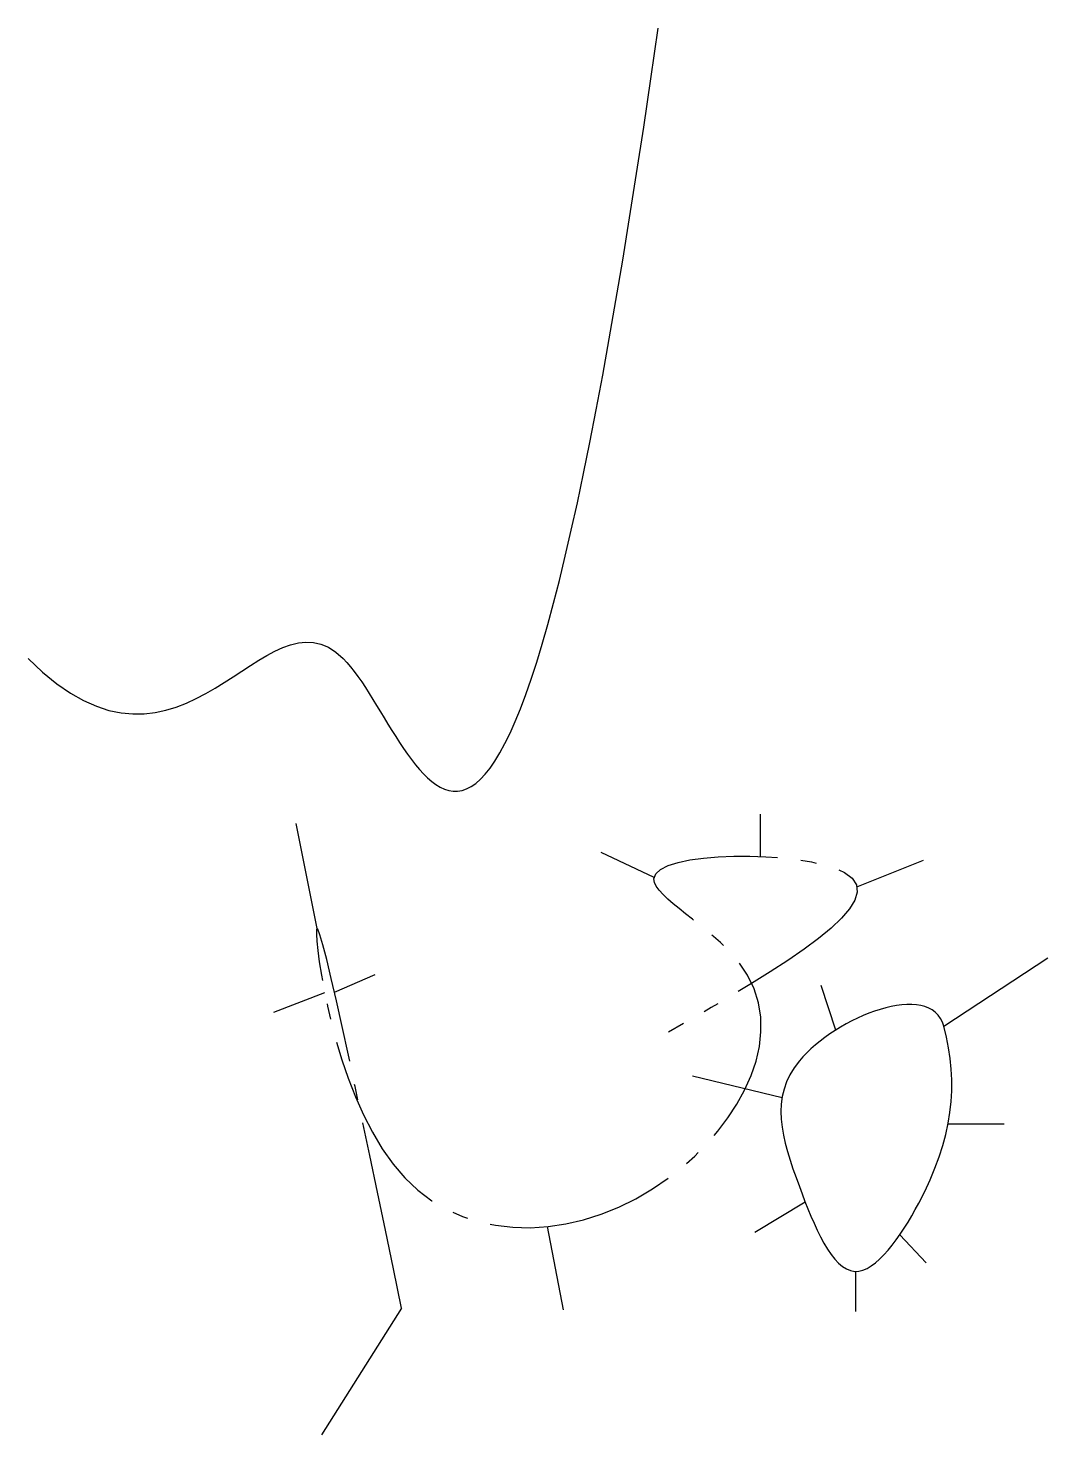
# Model space of a CAD drawing. Extents: x 0 to 6.47, y -4.93 to 4.
import ezdxf

# ---------------------------------------------------------------- set-up
doc = ezdxf.new("R2010")
doc.units = 0
doc.linetypes.add('ACAD_ISO04W100', pattern=[30, 24, -3, 0, -3])
doc.styles.get("Standard").update_dxf_attribs({"font": 'ARIAL.TTF'})
doc.linetypes.add('горячая_вода', pattern='A,12.7,-5.08,["HW",Standard,S=2.54,R=0,X=-2.54,Y=-1.27],-5.08', length=22.86)
doc.linetypes.add('зигзаг', pattern='A,0.00254,-5.08,[131,ltypeshp.shx,S=5.08,R=0,X=-5.08,Y=0],-10.16,[131,ltypeshp.shx,S=5.08,R=180,X=5.08,Y=0],-5.08', length=20.32254)

msp = doc.modelspace()

# ---------------------------------------------------------------- linework, layer by layer
for p, q in [((1.8339, -1.7126), (1.7013, -1.046)), ((4.6499, -1.2554), (4.6499, -0.9862)), ((3.9735, -1.3894), (3.6369, -1.2315)), ((5.2617, -1.4493), (5.6845, -1.2795)), ((5.813, -2.3333), (6.4736, -1.898)), ((1.9442, -2.1168), (2.2025, -2.0047)), ((1.8825, -2.1199), (1.5573, -2.2446)), ((5.1269, -2.3571), (5.0339, -2.074)), ((4.7863, -2.7881), (4.2181, -2.6499)), ((5.8393, -2.9528), (6.1964, -2.9528)), ((4.9337, -3.4493), (4.6127, -3.6417)), ((3.2959, -3.6043), (3.3969, -4.1322)), ((5.5333, -3.6564), (5.7005, -3.8336)), ((5.2526, -3.8882), (5.2526, -4.1429)), ((2.3712, -4.1206), (1.8625, -4.9255))]:
    msp.add_line(p, q)
at = {"linetype": 'зигзаг', "ltscale": 0.01}
msp.add_open_spline([(0, 0), (1, -1), (2, 2), (3, -3), (4, 4)], degree=3, dxfattribs=at)
at = {"color": 1, "linetype": 'ACAD_ISO04W100', "ltscale": 0.05}
msp.add_open_spline([(2.3712, -4.1206), (2.0954, -2.7967), (1.633, -0.5773), (2.1147, -3.7927), (4.1464, -3.6463), (5.0241, -2.05), (3.3895, -1.2169), (6.0907, -1.2052), (4.7886, -1.9546), (4.0663, -2.3703)], degree=3, knots=[0, 0, 0, 0, 2.431995, 4.076663, 5.751115, 7.191568, 7.945078, 9.154967, 10.662229, 10.662229, 10.662229, 10.662229], dxfattribs=at)
at = {"color": 1, "linetype": 'горячая_вода', "ltscale": 0.02}
msp.add_open_spline([(5.813, -2.3333), (5.9128, -2.698), (5.8459, -3.2343), (5.209, -4.1409), (4.8454, -3.2481), (4.6108, -2.4842), (5.73, -2.0302), (5.813, -2.3333)], degree=3, knots=[0, 0, 0, 0, 1.134146, 1.726417, 2.369574, 3.166884, 4.109644, 4.109644, 4.109644, 4.109644], dxfattribs=at)

doc.saveas('drawing.dxf')
